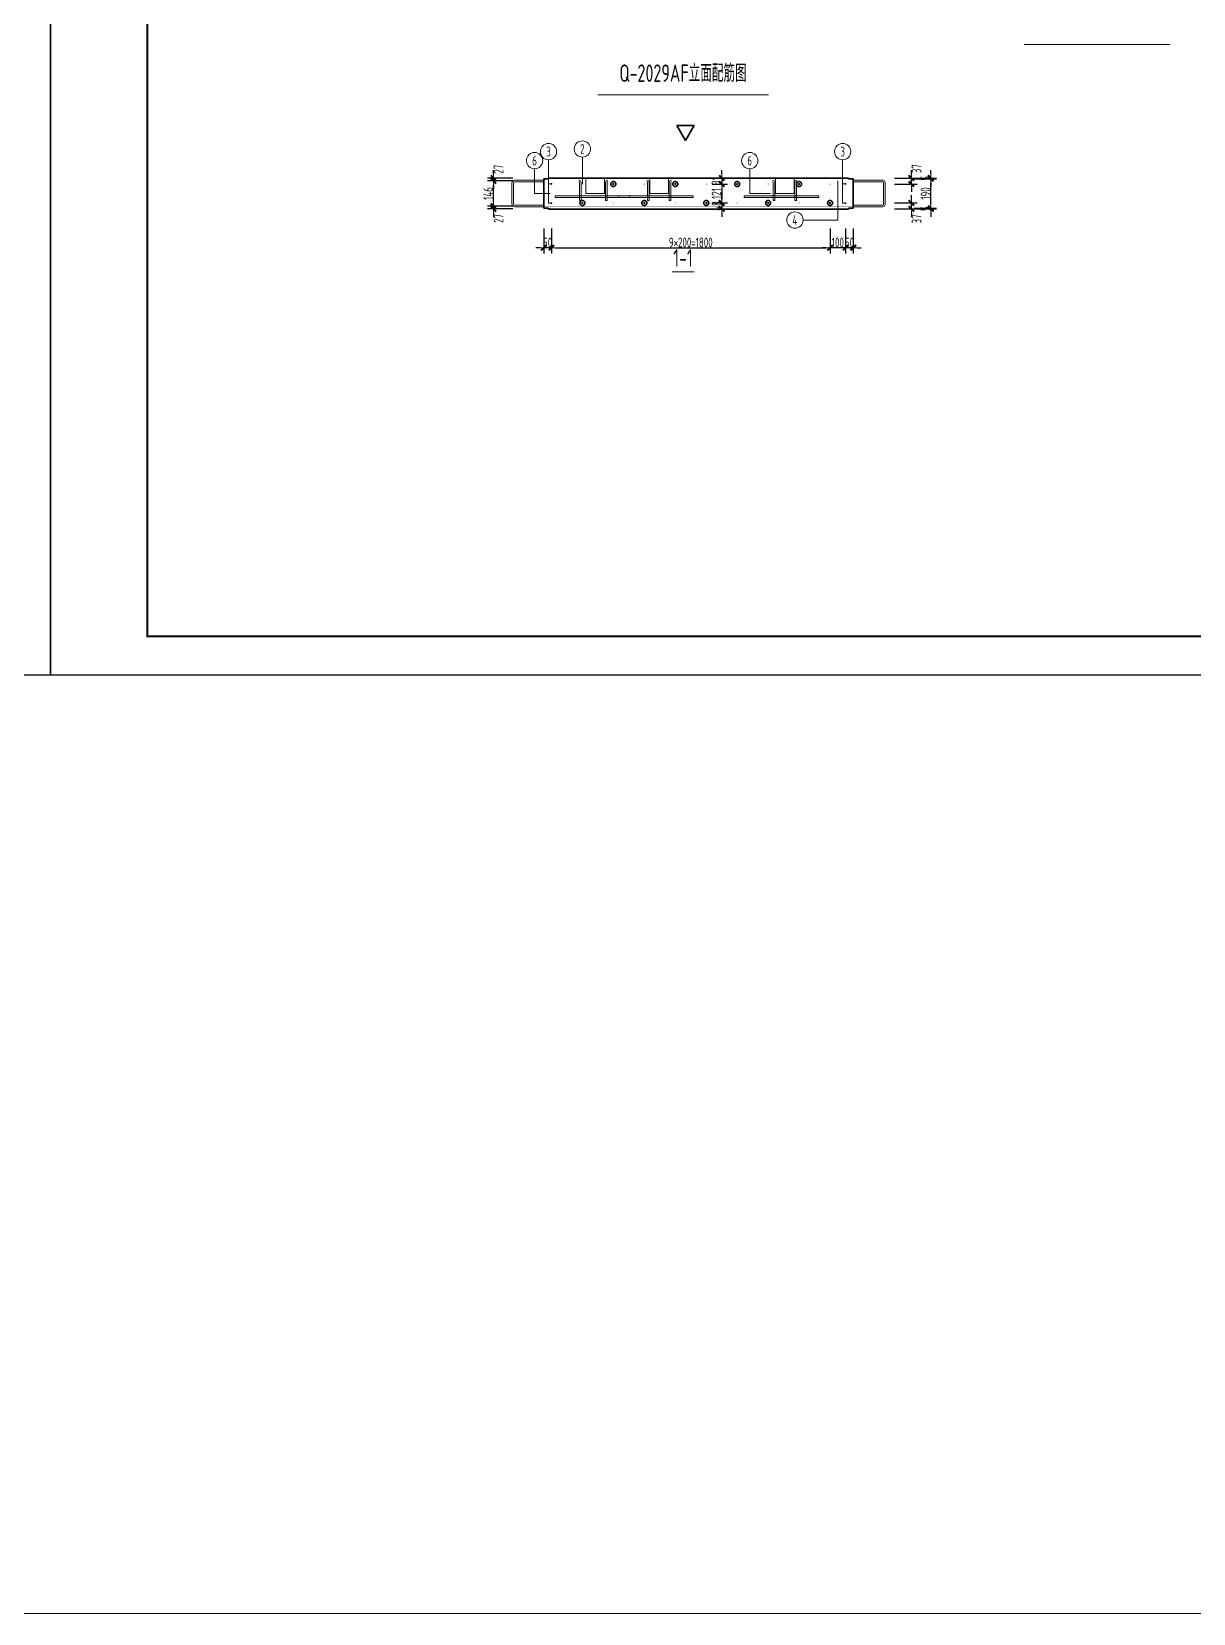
# Model space of a CAD drawing. Extents: x -85320 to 1679916, y -1321939 to 627.
# Drawn here: x 1082452 to 1112471, y -1211112 to -1170247 of the extents above; entities that cross this region are included whole.
import ezdxf
from ezdxf.enums import TextEntityAlignment as Align

# ---------------------------------------------------------------- set-up
doc = ezdxf.new("R2010")
doc.units = 0
doc.header["$LTSCALE"] = 1000
doc.linetypes.add('点划线', pattern=[1850, 1200, -300, 50, -300])
for name, color, linetype in [('BORDER', 7, 'Continuous'), ('TH', 7, 'Continuous'), ('打印线框', 7, 'Continuous'), ('拉模', 7, 'Continuous')]:
    doc.layers.add(name, color=color, linetype=linetype)
for name, color, linetype, lineweight in [('手孔', 6, 'Continuous', 0), ('直线', 7, 'Continuous', 18), ('预制墙图名', 7, 'Continuous', 18), ('预制墙墙身水平筋', 130, 'Continuous', 18), ('预制墙墙身纵向受力筋', 1, 'Continuous', 18), ('预制墙墙身纵向非受力筋', 94, 'Continuous', 18), ('预制墙墙身附加筋', 94, 'Continuous', 18), ('预制墙拉筋', 130, 'Continuous', 18), ('预制墙详图孔洞', 9, '点划线', 18), ('预制墙详图标注', 3, 'Continuous', 18), ('预制墙详图轮廓', 3, 'Continuous', 35)]:
    doc.layers.add(name, color=color, linetype=linetype, lineweight=lineweight)
doc.styles.add('中西文等高字体', font='hztxt_e.shx', dxfattribs={"width": 0.7, "bigfont": 'hbhz.shx'})
doc.styles.add('样式 1', font='yjkeng.shx', dxfattribs={"width": 0.7, "bigfont": 'yjkchn.shx'})
doc.styles.add('样式 2', font='yjkeng.shx', dxfattribs={"width": 0.7, "bigfont": 'yjkchn.shx'})
doc.styles.add('设计院一', font='', dxfattribs={"width": 0.8})
doc.styles.get('设计院一').set_extended_font_data('SimSun')
doc.dimstyles.new('盈建科结构', dxfattribs={"dimscale": 100, "dimtxt": 2.5, "dimasz": 1, "dimexe": 1.5, "dimexo": 0.625, "dimgap": 0.1, "dimtad": 1, "dimdec": 0, "dimrnd": 1, "dimzin": 0, "dimdsep": 46, "dimtxsty": '样式 1', "dimblk": '_yjkbk', "dimblk1": 'ARCHTICK', "dimblk2": 'ARCHTICK', "dimcen": 0.09, "dimadec": 0, "dimazin": 0, "dimtfac": 1, "dimtdec": 4, "dimtix": 1, "dimtmove": 2, "dimatfit": 3, "dimfxl": 1, "dimtolj": 1, "dimtzin": 0, "dimarcsym": 0})

# ---------------------------------------------------------------- blocks, each defined once
blk = doc.blocks.new('_yjkbk')
blk.add_line((-1, 0), (1.5, 0))
blk.add_lwpolyline([(-0.7, -0.7, 0.5, 0.5, 0), (0.7, 0.7, 0.5, 0.5, 0)], format="xyseb")
blk = doc.blocks.new('*D4499')
at = {"layer": 'Defpoints', "color": 0, "transparency": 16777216}
for p in [(1100034, -1174673), (1100034, -1174829), (1100284, -1174829)]:
    blk.add_point(p, dxfattribs=at)
at = {"layer": '预制墙详图标注', "color": 0, "lineweight": -2, "transparency": 16777216}
for p, q in [((1100034, -1174673), (1100434, -1174673)), ((1100034, -1174829), (1100434, -1174829)), ((1100284, -1174573), (1100284, -1174473)), ((1100284, -1174673), (1100284, -1174829)), ((1100284, -1174929), (1100284, -1175029))]:
    blk.add_line(p, q, dxfattribs=at)
at = {"layer": '预制墙详图标注', "color": 0, "lineweight": -2, "transparency": 16777216, "xscale": 100, "yscale": 100, "zscale": 100}
for p, rotation in [((1100284, -1174673), 270), ((1100284, -1174829), 90)]:
    blk.add_blockref('_yjkbk', p, dxfattribs=dict(at, rotation=rotation))
at = {"layer": '预制墙详图标注', "color": 0, "transparency": 16777216, "insert": (1100274, -1174751), "char_height": 250, "attachment_point": 8, "rotation": 90, "style": '样式 1'}
blk.add_mtext('\\A1;48', dxfattribs=at)
blk = doc.blocks.new('_ArchTick')
at = {"color": 0, "linetype": 'ByBlock', "const_width": 0.4}
blk.add_lwpolyline([(-0.5, -0.5), (0.5, 0.5)], dxfattribs=at)
blk = doc.blocks.new('*D4500')
at = {"layer": 'Defpoints', "color": 0, "transparency": 16777216}
for p in [(1100034, -1174185), (1100034, -1174673), (1100284, -1174673)]:
    blk.add_point(p, dxfattribs=at)
at = {"layer": '预制墙详图标注', "color": 0, "lineweight": -2, "transparency": 16777216}
for p, q in [((1100034, -1174185), (1100434, -1174185)), ((1100284, -1174285), (1100284, -1174573)), ((1100034, -1174673), (1100434, -1174673))]:
    blk.add_line(p, q, dxfattribs=at)
at = {"layer": '预制墙详图标注', "color": 0, "lineweight": -2, "transparency": 16777216, "xscale": 100, "yscale": 100, "zscale": 100}
for p, rotation in [((1100284, -1174185), 90), ((1100284, -1174673), 270)]:
    blk.add_blockref('_yjkbk', p, dxfattribs=dict(at, rotation=rotation))
at = {"layer": '预制墙详图标注', "color": 0, "transparency": 16777216, "insert": (1100274, -1174429), "char_height": 250, "attachment_point": 8, "rotation": 90, "style": '样式 1'}
blk.add_mtext('\\A1;121', dxfattribs=at)
blk = doc.blocks.new('*D4501')
at = {"layer": 'Defpoints', "color": 0, "transparency": 16777216}
for p in [(1100034, -1174029), (1100034, -1174185), (1100284, -1174185)]:
    blk.add_point(p, dxfattribs=at)
at = {"layer": '预制墙详图标注', "color": 0, "lineweight": -2, "transparency": 16777216}
for p, q in [((1100034, -1174029), (1100434, -1174029)), ((1100284, -1173929), (1100284, -1173829)), ((1100284, -1174029), (1100284, -1174185)), ((1100034, -1174185), (1100434, -1174185)), ((1100284, -1174285), (1100284, -1174385))]:
    blk.add_line(p, q, dxfattribs=at)
at = {"layer": '预制墙详图标注', "color": 0, "lineweight": -2, "transparency": 16777216, "xscale": 100, "yscale": 100, "zscale": 100}
for p, rotation in [((1100284, -1174029), 270), ((1100284, -1174185), 90)]:
    blk.add_blockref('_yjkbk', p, dxfattribs=dict(at, rotation=rotation))
at = {"layer": '预制墙详图标注', "color": 0, "transparency": 16777216, "insert": (1100274, -1174107), "char_height": 250, "attachment_point": 8, "rotation": 90, "style": '样式 1'}
blk.add_mtext('\\A1;31', dxfattribs=at)
blk = doc.blocks.new('*D4502')
at = {"layer": 'Defpoints', "color": 0, "transparency": 16777216}
for p in [(1103484, -1175329), (1103684, -1175329), (1103484, -1175829)]:
    blk.add_point(p, dxfattribs=at)
at = {"layer": '预制墙详图标注', "color": 0, "lineweight": -2, "transparency": 16777216}
for p, q in [((1103484, -1175329), (1103484, -1175979)), ((1103684, -1175329), (1103684, -1175979)), ((1103384, -1175829), (1103284, -1175829)), ((1103684, -1175829), (1103484, -1175829)), ((1103784, -1175829), (1103884, -1175829))]:
    blk.add_line(p, q, dxfattribs=at)
at = {"layer": '预制墙详图标注', "color": 0, "lineweight": -2, "transparency": 16777216, "xscale": 100, "yscale": 100, "zscale": 100}
blk.add_blockref('_yjkbk', (1103484, -1175829), dxfattribs=at)
at = {"layer": '预制墙详图标注', "color": 0, "lineweight": -2, "transparency": 16777216, "xscale": 100, "yscale": 100, "zscale": 100, "rotation": 180}
blk.add_blockref('_yjkbk', (1103684, -1175829), dxfattribs=at)
at = {"layer": '预制墙详图标注', "color": 0, "transparency": 16777216, "insert": (1103584, -1175819), "char_height": 250, "attachment_point": 8, "style": '样式 1'}
blk.add_mtext('\\A1;50', dxfattribs=at)
blk = doc.blocks.new('*D4503')
at = {"layer": 'Defpoints', "color": 0, "transparency": 16777216}
for p in [(1103084, -1175329), (1103484, -1175329), (1103084, -1175829)]:
    blk.add_point(p, dxfattribs=at)
at = {"layer": '预制墙详图标注', "color": 0, "lineweight": -2, "transparency": 16777216}
for p, q in [((1103084, -1175329), (1103084, -1175979)), ((1103484, -1175329), (1103484, -1175979)), ((1102984, -1175829), (1102884, -1175829)), ((1103484, -1175829), (1103084, -1175829)), ((1103584, -1175829), (1103684, -1175829))]:
    blk.add_line(p, q, dxfattribs=at)
at = {"layer": '预制墙详图标注', "color": 0, "lineweight": -2, "transparency": 16777216, "xscale": 100, "yscale": 100, "zscale": 100}
blk.add_blockref('_yjkbk', (1103084, -1175829), dxfattribs=at)
at = {"layer": '预制墙详图标注', "color": 0, "lineweight": -2, "transparency": 16777216, "xscale": 100, "yscale": 100, "zscale": 100, "rotation": 180}
blk.add_blockref('_yjkbk', (1103484, -1175829), dxfattribs=at)
at = {"layer": '预制墙详图标注', "color": 0, "transparency": 16777216, "insert": (1103284, -1175819), "char_height": 250, "attachment_point": 8, "style": '样式 1'}
blk.add_mtext('\\A1;100', dxfattribs=at)
blk = doc.blocks.new('*D4504')
at = {"layer": 'Defpoints', "color": 0, "transparency": 16777216}
for p in [(1095884, -1175329), (1103084, -1175329), (1103084, -1175829)]:
    blk.add_point(p, dxfattribs=at)
at = {"layer": '预制墙详图标注', "color": 0, "lineweight": -2, "transparency": 16777216}
for p, q in [((1095884, -1175392), (1095884, -1175979)), ((1103084, -1175392), (1103084, -1175979)), ((1095984, -1175829), (1102984, -1175829))]:
    blk.add_line(p, q, dxfattribs=at)
at = {"layer": '预制墙详图标注', "color": 0, "lineweight": -2, "transparency": 16777216, "xscale": 100, "yscale": 100, "zscale": 100, "rotation": 180}
blk.add_blockref('_yjkbk', (1095884, -1175829), dxfattribs=at)
at = {"layer": '预制墙详图标注', "color": 0, "lineweight": -2, "transparency": 16777216, "xscale": 100, "yscale": 100, "zscale": 100}
blk.add_blockref('_yjkbk', (1103084, -1175829), dxfattribs=at)
at = {"layer": '预制墙详图标注', "color": 0, "transparency": 16777216, "insert": (1099484, -1175819), "char_height": 250, "attachment_point": 8, "style": '样式 1'}
blk.add_mtext('\\A1;9×200=1800', dxfattribs=at)
blk = doc.blocks.new('*D4505')
at = {"layer": 'Defpoints', "color": 0, "transparency": 16777216}
for p in [(1095684, -1175329), (1095884, -1175329), (1095684, -1175829)]:
    blk.add_point(p, dxfattribs=at)
at = {"layer": '预制墙详图标注', "color": 0, "lineweight": -2, "transparency": 16777216}
for p, q in [((1095684, -1175329), (1095684, -1175979)), ((1095884, -1175329), (1095884, -1175979)), ((1095584, -1175829), (1095484, -1175829)), ((1095884, -1175829), (1095684, -1175829)), ((1095984, -1175829), (1096084, -1175829))]:
    blk.add_line(p, q, dxfattribs=at)
at = {"layer": '预制墙详图标注', "color": 0, "lineweight": -2, "transparency": 16777216, "xscale": 100, "yscale": 100, "zscale": 100}
blk.add_blockref('_yjkbk', (1095684, -1175829), dxfattribs=at)
at = {"layer": '预制墙详图标注', "color": 0, "lineweight": -2, "transparency": 16777216, "xscale": 100, "yscale": 100, "zscale": 100, "rotation": 180}
blk.add_blockref('_yjkbk', (1095884, -1175829), dxfattribs=at)
at = {"layer": '预制墙详图标注', "color": 0, "transparency": 16777216, "insert": (1095784, -1175819), "char_height": 250, "attachment_point": 8, "style": '样式 1'}
blk.add_mtext('\\A1;50', dxfattribs=at)
blk = doc.blocks.new('*D4506')
at = {"layer": 'Defpoints', "color": 0, "transparency": 16777216}
for p in [(1094384, -1174753), (1094884, -1174753), (1094884, -1174829)]:
    blk.add_point(p, dxfattribs=at)
at = {"layer": '预制墙详图标注', "color": 0, "lineweight": -2, "transparency": 16777216}
for p, q in [((1094884, -1174753), (1094234, -1174753)), ((1094884, -1174829), (1094234, -1174829)), ((1094384, -1174653), (1094384, -1174553)), ((1094384, -1174829), (1094384, -1174753)), ((1094384, -1174929), (1094384, -1175029))]:
    blk.add_line(p, q, dxfattribs=at)
at = {"layer": '预制墙详图标注', "color": 0, "lineweight": -2, "transparency": 16777216, "xscale": 100, "yscale": 100, "zscale": 100}
for p, rotation in [((1094384, -1174753), 270), ((1094384, -1174829), 90)]:
    blk.add_blockref('_yjkbk', p, dxfattribs=dict(at, rotation=rotation))
at = {"layer": '预制墙详图标注', "color": 0, "transparency": 16777216, "insert": (1094644, -1175074), "char_height": 250, "attachment_point": 8, "rotation": 90, "style": '样式 1'}
blk.add_mtext('\\A1;27', dxfattribs=at)
blk = doc.blocks.new('*D4507')
at = {"layer": 'Defpoints', "color": 0, "transparency": 16777216}
for p in [(1094384, -1174105), (1094884, -1174105), (1094884, -1174753)]:
    blk.add_point(p, dxfattribs=at)
at = {"layer": '预制墙详图标注', "color": 0, "lineweight": -2, "transparency": 16777216}
for p, q in [((1094884, -1174105), (1094234, -1174105)), ((1094384, -1174653), (1094384, -1174205)), ((1094884, -1174753), (1094234, -1174753))]:
    blk.add_line(p, q, dxfattribs=at)
at = {"layer": '预制墙详图标注', "color": 0, "lineweight": -2, "transparency": 16777216, "xscale": 100, "yscale": 100, "zscale": 100}
for p, rotation in [((1094384, -1174105), 90), ((1094384, -1174753), 270)]:
    blk.add_blockref('_yjkbk', p, dxfattribs=dict(at, rotation=rotation))
at = {"layer": '预制墙详图标注', "color": 0, "transparency": 16777216, "insert": (1094374, -1174429), "char_height": 250, "attachment_point": 8, "rotation": 90, "style": '样式 1'}
blk.add_mtext('\\A1;146', dxfattribs=at)
blk = doc.blocks.new('*D4508')
at = {"layer": 'Defpoints', "color": 0, "transparency": 16777216}
for p in [(1094384, -1174029), (1094884, -1174029), (1094884, -1174105)]:
    blk.add_point(p, dxfattribs=at)
at = {"layer": '预制墙详图标注', "color": 0, "lineweight": -2, "transparency": 16777216}
for p, q in [((1094884, -1174029), (1094234, -1174029)), ((1094384, -1173929), (1094384, -1173829)), ((1094384, -1174105), (1094384, -1174029)), ((1094884, -1174105), (1094234, -1174105)), ((1094384, -1174205), (1094384, -1174305))]:
    blk.add_line(p, q, dxfattribs=at)
at = {"layer": '预制墙详图标注', "color": 0, "lineweight": -2, "transparency": 16777216, "xscale": 100, "yscale": 100, "zscale": 100}
for p, rotation in [((1094384, -1174029), 270), ((1094384, -1174105), 90)]:
    blk.add_blockref('_yjkbk', p, dxfattribs=dict(at, rotation=rotation))
at = {"layer": '预制墙详图标注', "color": 0, "transparency": 16777216, "insert": (1094644, -1173802), "char_height": 250, "attachment_point": 8, "rotation": 90, "style": '样式 1'}
blk.add_mtext('\\A1;27', dxfattribs=at)
blk = doc.blocks.new('图框1')
at = {"color": 7}
for p, q in [((1433679, -783089), (1425679, -783089)), ((1425679, -783089), (1425679, -823089)), ((1426679, -786689), (1426679, -783089)), ((1427679, -786689), (1427679, -783089)), ((1433679, -783089), (1433679, -823089)), ((1433679, -823089), (1433679, -783089)), ((1433679, -783089), (1433679, -823089)), ((1433679, -823089), (1433679, -783089)), ((1433679, -783989), (1425679, -783989)), ((1433679, -784889), (1425679, -784889)), ((1433679, -785789), (1425679, -785789)), ((1433679, -786689), (1425679, -786689)), ((1433679, -794189), (1425679, -794189)), ((1433679, -800789), (1425679, -800789)), ((1433679, -804289), (1425679, -804289)), ((1433679, -807789), (1425679, -807789)), ((1427879, -814089), (1427879, -807789)), ((1430679, -814089), (1430679, -807789)), ((1433679, -808689), (1425679, -808689)), ((1433679, -809589), (1425679, -809589)), ((1433679, -810489), (1425679, -810489)), ((1433679, -811389), (1425679, -811389)), ((1433679, -812289), (1425679, -812289)), ((1433679, -813189), (1425679, -813189)), ((1433679, -814089), (1425679, -814089)), ((1427879, -823089), (1427879, -814089)), ((1433679, -814089), (1431691, -814089)), ((1433679, -815889), (1425679, -815889)), ((1433679, -817689), (1425679, -817689)), ((1433679, -819489), (1425679, -819489)), ((1433679, -821289), (1425679, -821289)), ((1430279, -823089), (1430279, -821289)), ((1432079, -823089), (1432079, -821289)), ((1433679, -822189), (1425679, -822189)), ((1425679, -823089), (1433679, -823089)), ((1425679, -823089), (1433679, -823089))]:
    blk.add_line(p, q, dxfattribs=at)
at = {"layer": 'BORDER', "const_width": 50}
blk.add_lwpolyline([(1377779, -823089), (1377779, -783089), (1433679, -783089), (1433679, -823089)], close=True, dxfattribs=at)
at = {"color": 7, "style": '设计院一'}
for s, height, p in [('版本', 300, (1426237, -786289)), ('日期', 300, (1427179, -786289)), ('修改原因或内容', 300, (1430679, -786289)), ('Rev.', 200, (1426237, -786589)), ('Date', 200, (1427179, -786589)), ('Reason or Content', 200, (1430679, -786589)), ('生产单位', 300, (1426829, -814989)), ('Client', 200, (1426829, -815289)), ('项目名称', 300, (1426829, -816789)), ('Project', 200, (1426829, -817089)), ('子项名称', 300, (1426829, -818589)), ('Sub Project', 200, (1426829, -818889)), ('图  名', 300, (1426829, -820389)), ('Title', 200, (1426829, -820689)), ('工  号', 300, (1426829, -821789)), ('图  别', 300, (1431179, -821789)), ('Project No.', 200, (1426829, -822089)), ('Discipline', 200, (1431179, -822089)), ('日  期', 300, (1426829, -822689)), ('图  号', 300, (1431179, -822689)), ('Date', 200, (1426829, -822989)), ('Drawing No.', 200, (1431179, -822989))]:
    blk.add_text(s, height=height, dxfattribs=at).set_placement(p, align=Align.CENTER)
for s, height, p in [('审图章', 300, (1425879, -786989)), ('Trial Stamp', 200, (1427243, -786989)), ('设计单位', 300, (1425879, -794489)), ('Design Institute', 200, (1427708, -794489)), ('出图专用章', 300, (1425879, -801089)), ('Release Stamp', 200, (1428118, -801089))]:
    blk.add_text(s, height=height, dxfattribs=at).set_placement(p, align=Align.MIDDLE_LEFT)
at = {"layer": 'TH', "color": 2, "style": '中西文等高字体', "width": 0.7}
for s, p in [('秦皇岛永瑞装配式建筑科技有限公司', (1428359, -818709)), ('泰丰·首府二期', (1429517, -820439))]:
    blk.add_text(s, height=440, dxfattribs=at).set_placement(p, align=Align.BOTTOM_LEFT)
blk = doc.blocks.new('闭口大左')
at = {"layer": '预制墙墙身水平筋', "color": 4, "lineweight": 0}
for p, q in [((1052669, -854687), (1052669, -855255)), ((1052709, -854687), (1052709, -855255))]:
    blk.add_line(p, q, dxfattribs=at)
at = {"layer": '预制墙墙身水平筋', "lineweight": 0}
for p, q in [((1052729, -854627), (1053489, -854627)), ((1052729, -854627), (1053489, -854627)), ((1052729, -854627), (1053489, -854627)), ((1052729, -854627), (1053489, -854627)), ((1052729, -854627), (1053489, -854627)), ((1052729, -854627), (1053489, -854627)), ((1052729, -854627), (1053489, -854627)), ((1052729, -854627), (1053489, -854627)), ((1052729, -854627), (1053489, -854627)), ((1052729, -854627), (1053489, -854627)), ((1052729, -854627), (1053489, -854627)), ((1052729, -854627), (1053489, -854627)), ((1052729, -854627), (1053489, -854627)), ((1052729, -854627), (1053489, -854627)), ((1052729, -854627), (1053489, -854627)), ((1053489, -854667), (1052729, -854667)), ((1053489, -854667), (1052729, -854667)), ((1053489, -854667), (1052729, -854667)), ((1053489, -854667), (1052729, -854667)), ((1053489, -854667), (1052729, -854667)), ((1053489, -854667), (1052729, -854667)), ((1053489, -854667), (1052729, -854667)), ((1053489, -854667), (1052729, -854667)), ((1053489, -854667), (1052729, -854667)), ((1053489, -854667), (1052729, -854667)), ((1053489, -854667), (1052729, -854667)), ((1053489, -854667), (1052729, -854667)), ((1053489, -854667), (1052729, -854667)), ((1053489, -854667), (1052729, -854667)), ((1053489, -854667), (1052729, -854667)), ((1052729, -855275), (1053489, -855275)), ((1053489, -855315), (1052729, -855315))]:
    blk.add_line(p, q, dxfattribs=at)
for centre, radius, start, end in [((1052729, -854687), 60, 90, 180), ((1052729, -854687), 60, 90, 180), ((1052729, -854687), 60, 90, 180), ((1052729, -854687), 60, 90, 180), ((1052729, -854687), 60, 90, 180), ((1052729, -854687), 60, 90, 180), ((1052729, -854687), 60, 90, 180), ((1052729, -854687), 60, 90, 180), ((1052729, -854687), 60, 90, 180), ((1052729, -854687), 60, 90, 180), ((1052729, -854687), 60, 90, 180), ((1052729, -854687), 60, 90, 180), ((1052729, -854687), 60, 90, 180), ((1052729, -854687), 60, 90, 180), ((1052729, -854687), 20, 90, 180), ((1052729, -854687), 20, 90, 180), ((1052729, -854687), 20, 90, 180), ((1052729, -854687), 20, 90, 180), ((1052729, -854687), 20, 90, 180), ((1052729, -854687), 20, 90, 180), ((1052729, -854687), 20, 90, 180), ((1052729, -854687), 20, 90, 180), ((1052729, -854687), 20, 90, 180), ((1052729, -854687), 20, 90, 180), ((1052729, -854687), 20, 90, 180), ((1052729, -854687), 20, 90, 180), ((1052729, -854687), 20, 90, 180), ((1052729, -854687), 20, 90, 180), ((1052729, -855255), 60, 180, 270), ((1052729, -855255), 20, 180, 270)]:
    blk.add_arc(centre, radius, start, end, dxfattribs=at)
blk = doc.blocks.new('u闭口大右')
at = {"layer": '预制墙墙身水平筋', "lineweight": 0}
for p, q in [((1059089, -854627), (1059833, -854627)), ((1059089, -854627), (1059833, -854627)), ((1059089, -854627), (1059833, -854627)), ((1059089, -854627), (1059833, -854627)), ((1059089, -854627), (1059833, -854627)), ((1059089, -854627), (1059833, -854627)), ((1059089, -854627), (1059833, -854627)), ((1059089, -854627), (1059833, -854627)), ((1059089, -854627), (1059833, -854627)), ((1059089, -854627), (1059833, -854627)), ((1059089, -854627), (1059833, -854627)), ((1059089, -854627), (1059833, -854627)), ((1059089, -854627), (1059833, -854627)), ((1059089, -854627), (1059833, -854627)), ((1059089, -854627), (1059833, -854627)), ((1059833, -854667), (1059089, -854667)), ((1059833, -854667), (1059089, -854667)), ((1059833, -854667), (1059089, -854667)), ((1059833, -854667), (1059089, -854667)), ((1059833, -854667), (1059089, -854667)), ((1059833, -854667), (1059089, -854667)), ((1059833, -854667), (1059089, -854667)), ((1059833, -854667), (1059089, -854667)), ((1059833, -854667), (1059089, -854667)), ((1059833, -854667), (1059089, -854667)), ((1059833, -854667), (1059089, -854667)), ((1059833, -854667), (1059089, -854667)), ((1059833, -854667), (1059089, -854667)), ((1059833, -854667), (1059089, -854667)), ((1059833, -854667), (1059089, -854667)), ((1059869, -854732), (1059869, -854703)), ((1059869, -854732), (1059869, -854703)), ((1059869, -854732), (1059869, -854703)), ((1059869, -854732), (1059869, -854703)), ((1059869, -854732), (1059869, -854703)), ((1059869, -854732), (1059869, -854703)), ((1059869, -854732), (1059869, -854703)), ((1059869, -854732), (1059869, -854703)), ((1059869, -854732), (1059869, -854703)), ((1059869, -854732), (1059869, -854703)), ((1059869, -854732), (1059869, -854703)), ((1059869, -854732), (1059869, -854703)), ((1059869, -854732), (1059869, -854703)), ((1059869, -854732), (1059869, -854703)), ((1059869, -854732), (1059869, -854703)), ((1059909, -854703), (1059909, -854732)), ((1059909, -854703), (1059909, -854732)), ((1059909, -854703), (1059909, -854732)), ((1059909, -854703), (1059909, -854732)), ((1059909, -854703), (1059909, -854732)), ((1059909, -854703), (1059909, -854732)), ((1059909, -854703), (1059909, -854732)), ((1059909, -854703), (1059909, -854732)), ((1059909, -854703), (1059909, -854732)), ((1059909, -854703), (1059909, -854732)), ((1059909, -854703), (1059909, -854732)), ((1059909, -854703), (1059909, -854732)), ((1059909, -854703), (1059909, -854732)), ((1059909, -854703), (1059909, -854732)), ((1059909, -854703), (1059909, -854732)), ((1059089, -855275), (1059833, -855275)), ((1059089, -855275), (1059833, -855275)), ((1059089, -855275), (1059833, -855275)), ((1059089, -855275), (1059833, -855275)), ((1059089, -855275), (1059833, -855275)), ((1059089, -855275), (1059833, -855275)), ((1059089, -855275), (1059833, -855275)), ((1059089, -855275), (1059833, -855275)), ((1059089, -855275), (1059833, -855275)), ((1059089, -855275), (1059833, -855275)), ((1059089, -855275), (1059833, -855275)), ((1059089, -855275), (1059833, -855275)), ((1059089, -855275), (1059833, -855275)), ((1059089, -855275), (1059833, -855275)), ((1059089, -855275), (1059833, -855275)), ((1059833, -855315), (1059089, -855315))]:
    blk.add_line(p, q, dxfattribs=at)
at = {"layer": '预制墙墙身水平筋', "color": 4, "lineweight": 0}
for p, q in [((1059869, -854703), (1059869, -855238)), ((1059909, -854703), (1059909, -855238))]:
    blk.add_line(p, q, dxfattribs=at)
at = {"layer": '预制墙墙身水平筋', "lineweight": 0}
for centre, radius, start, end in [((1059833, -854703), 76.6, 360, 90), ((1059833, -854703), 76.6, 360, 90), ((1059833, -854703), 76.6, 360, 90), ((1059833, -854703), 76.6, 360, 90), ((1059833, -854703), 76.6, 360, 90), ((1059833, -854703), 76.6, 360, 90), ((1059833, -854703), 76.6, 360, 90), ((1059833, -854703), 76.6, 360, 90), ((1059833, -854703), 76.6, 360, 90), ((1059833, -854703), 76.6, 360, 90), ((1059833, -854703), 76.6, 360, 90), ((1059833, -854703), 76.6, 360, 90), ((1059833, -854703), 76.6, 360, 90), ((1059833, -854703), 76.6, 360, 90), ((1059833, -854703), 36.6, 360, 90), ((1059833, -854703), 36.6, 360, 90), ((1059833, -854703), 36.6, 360, 90), ((1059833, -854703), 36.6, 360, 90), ((1059833, -854703), 36.6, 360, 90), ((1059833, -854703), 36.6, 360, 90), ((1059833, -854703), 36.6, 360, 90), ((1059833, -854703), 36.6, 360, 90), ((1059833, -854703), 36.6, 360, 90), ((1059833, -854703), 36.6, 360, 90), ((1059833, -854703), 36.6, 360, 90), ((1059833, -854703), 36.6, 360, 90), ((1059833, -854703), 36.6, 360, 90), ((1059833, -854703), 36.6, 360, 90), ((1059833, -855238), 76.6, 270, 0), ((1059833, -855238), 76.6, 270, 0), ((1059833, -855238), 76.6, 270, 0), ((1059833, -855238), 76.6, 270, 0), ((1059833, -855238), 76.6, 270, 0), ((1059833, -855238), 76.6, 270, 0), ((1059833, -855238), 76.6, 270, 0), ((1059833, -855238), 76.6, 270, 0), ((1059833, -855238), 76.6, 270, 0), ((1059833, -855238), 76.6, 270, 0), ((1059833, -855238), 76.6, 270, 0), ((1059833, -855238), 76.6, 270, 0), ((1059833, -855238), 76.6, 270, 0), ((1059833, -855238), 36.6, 270, 0), ((1059833, -855238), 76.6, 270, 0)]:
    blk.add_arc(centre, radius, start, end, dxfattribs=at)
blk = doc.blocks.new('手孔弯筋')
at = {"layer": '预制墙墙身水平筋', "color": 4, "lineweight": 0}
blk.add_line((1057610, -855147), (1057650, -855147), dxfattribs=at)
at = {"layer": '预制墙拉筋', "lineweight": 0}
for p, q in [((1057610, -854684), (1057610, -855147)), ((1057650, -855147), (1057650, -854684))]:
    blk.add_line(p, q, dxfattribs=at)
for radius in [57.5, 17.5]:
    blk.add_arc((1057592, -854684), radius, 360, 90, dxfattribs=at)
blk = doc.blocks.new('*D4446')
at = {"layer": 'Defpoints', "color": 0, "transparency": 16777216}
for p in [(1104684, -1174673), (1104684, -1174829), (1105184, -1174673)]:
    blk.add_point(p, dxfattribs=at)
at = {"layer": '预制墙详图标注', "color": 0, "lineweight": -2, "transparency": 16777216}
for p, q in [((1104746, -1174673), (1105334, -1174673)), ((1104746, -1174829), (1105334, -1174829)), ((1105184, -1174573), (1105184, -1174473)), ((1105184, -1174829), (1105184, -1174673)), ((1105184, -1174929), (1105184, -1175029))]:
    blk.add_line(p, q, dxfattribs=at)
at = {"layer": '预制墙详图标注', "color": 0, "lineweight": -2, "transparency": 16777216, "xscale": 100, "yscale": 100, "zscale": 100}
for p, rotation in [((1105184, -1174673), 270), ((1105184, -1174829), 90)]:
    blk.add_blockref('_yjkbk', p, dxfattribs=dict(at, rotation=rotation))
at = {"layer": '预制墙详图标注', "color": 0, "transparency": 16777216, "insert": (1105444, -1175086), "char_height": 250, "attachment_point": 8, "rotation": 90, "style": '样式 1'}
blk.add_mtext('\\A1;37', dxfattribs=at)
blk = doc.blocks.new('*D4447')
at = {"layer": 'Defpoints', "color": 0, "transparency": 16777216}
for p in [(1104684, -1174029), (1105184, -1174029), (1104684, -1174185)]:
    blk.add_point(p, dxfattribs=at)
at = {"layer": '预制墙详图标注', "color": 0, "lineweight": -2, "transparency": 16777216}
for p, q in [((1104746, -1174029), (1105334, -1174029)), ((1105184, -1173929), (1105184, -1173829)), ((1105184, -1174185), (1105184, -1174029)), ((1104746, -1174185), (1105334, -1174185)), ((1105184, -1174285), (1105184, -1174385))]:
    blk.add_line(p, q, dxfattribs=at)
at = {"layer": '预制墙详图标注', "color": 0, "lineweight": -2, "transparency": 16777216, "xscale": 100, "yscale": 100, "zscale": 100}
for p, rotation in [((1105184, -1174029), 270), ((1105184, -1174185), 90)]:
    blk.add_blockref('_yjkbk', p, dxfattribs=dict(at, rotation=rotation))
at = {"layer": '预制墙详图标注', "color": 0, "transparency": 16777216, "insert": (1105444, -1173788), "char_height": 250, "attachment_point": 8, "rotation": 90, "style": '样式 1'}
blk.add_mtext('\\A1;37', dxfattribs=at)
blk = doc.blocks.new('*D4448')
at = {"layer": 'Defpoints', "color": 0, "transparency": 16777216}
for p in [(1105184, -1174049), (1105684, -1174049), (1105184, -1174809)]:
    blk.add_point(p, dxfattribs=at)
at = {"layer": '预制墙详图标注', "color": 0, "lineweight": -2, "transparency": 16777216}
for p, q in [((1105246, -1174049), (1105834, -1174049)), ((1105684, -1174709), (1105684, -1174149)), ((1105246, -1174809), (1105834, -1174809))]:
    blk.add_line(p, q, dxfattribs=at)
at = {"layer": '预制墙详图标注', "color": 0, "lineweight": -2, "transparency": 16777216, "xscale": 100, "yscale": 100, "zscale": 100}
for p, rotation in [((1105684, -1174049), 90), ((1105684, -1174809), 270)]:
    blk.add_blockref('_yjkbk', p, dxfattribs=dict(at, rotation=rotation))
at = {"layer": '预制墙详图标注', "color": 0, "transparency": 16777216, "insert": (1105674, -1174429), "char_height": 250, "attachment_point": 8, "rotation": 90, "style": '样式 1'}
blk.add_mtext('\\A1;190', dxfattribs=at)
blk = doc.blocks.new('*D4449')
at = {"layer": 'Defpoints', "color": 0, "transparency": 16777216}
for p in [(1105184, -1174029), (1105184, -1174049), (1105684, -1174029)]:
    blk.add_point(p, dxfattribs=at)
at = {"layer": '预制墙详图标注', "color": 0, "lineweight": -2, "transparency": 16777216}
for p, q in [((1105246, -1174029), (1105834, -1174029)), ((1105246, -1174049), (1105834, -1174049)), ((1105684, -1173929), (1105684, -1173829)), ((1105684, -1174049), (1105684, -1174029)), ((1105684, -1174149), (1105684, -1174249))]:
    blk.add_line(p, q, dxfattribs=at)
at = {"layer": '预制墙详图标注', "color": 0, "lineweight": -2, "transparency": 16777216, "xscale": 100, "yscale": 100, "zscale": 100}
for p, rotation in [((1105684, -1174049), 90), ((1105684, -1174029), 270)]:
    blk.add_blockref('_yjkbk', p, dxfattribs=dict(at, rotation=rotation))
at = {"layer": '预制墙详图标注', "color": 0, "transparency": 16777216, "insert": (1105674, -1174039), "char_height": 250, "attachment_point": 8, "rotation": 90, "style": '样式 1'}
blk.add_mtext('\\A1;5', dxfattribs=at)
blk = doc.blocks.new('*D4450')
at = {"layer": 'Defpoints', "color": 0, "transparency": 16777216}
for p in [(1105184, -1174809), (1105184, -1174829), (1105684, -1174809)]:
    blk.add_point(p, dxfattribs=at)
at = {"layer": '预制墙详图标注', "color": 0, "lineweight": -2, "transparency": 16777216}
for p, q in [((1105246, -1174809), (1105834, -1174809)), ((1105246, -1174829), (1105834, -1174829)), ((1105684, -1174709), (1105684, -1174609)), ((1105684, -1174829), (1105684, -1174809)), ((1105684, -1174929), (1105684, -1175029))]:
    blk.add_line(p, q, dxfattribs=at)
at = {"layer": '预制墙详图标注', "color": 0, "lineweight": -2, "transparency": 16777216, "xscale": 100, "yscale": 100, "zscale": 100}
for p, rotation in [((1105684, -1174829), 90), ((1105684, -1174809), 270)]:
    blk.add_blockref('_yjkbk', p, dxfattribs=dict(at, rotation=rotation))
at = {"layer": '预制墙详图标注', "color": 0, "transparency": 16777216, "insert": (1105674, -1174819), "char_height": 250, "attachment_point": 8, "rotation": 90, "style": '样式 1'}
blk.add_mtext('\\A1;5', dxfattribs=at)

msp = doc.modelspace()

# ---------------------------------------------------------------- linework, layer by layer
at = {"layer": '手孔', "color": 6}
for points in [[(1097254.156, -1174429.356), (1096774.156, -1174429.356), (1096774.156, -1174029.356), (1097254.156, -1174029.356)], [(1098905.543, -1174429.356), (1098425.543, -1174429.356), (1098425.543, -1174029.356), (1098905.543, -1174029.356)], [(1102153.306, -1174429.355), (1101673.306, -1174429.355), (1101673.306, -1174029.355), (1102153.306, -1174029.355)]]:
    msp.add_lwpolyline(points, close=True, dxfattribs=at)
at = {"layer": '打印线框', "color": 1}
for points in [[(1023539.777, -1186871.679), (1023539.777, -1144871.679), (1082939.777, -1144871.679), (1082939.777, -1186871.679)], [(1082939.776, -1186871.679), (1082939.776, -1144871.679), (1142339.776, -1144871.679), (1142339.776, -1186871.679)]]:
    msp.add_lwpolyline(points, close=True, dxfattribs=at)
at = {"layer": '直线', "lineweight": 18}
for p, q in [((1095883.653, -1174181.356), (1095808.653, -1174181.356)), ((1103483.653, -1174181.356), (1103408.653, -1174181.356)), ((1103283.653, -1174753.356), (1103283.653, -1175115.356))]:
    msp.add_line(p, q, dxfattribs=at)
for points in [[(1095883.653, -1174677.356), (1095808.653, -1174677.356), (1095808.653, -1173556.356)], [(1096683.653, -1174185.356), (1096683.653, -1173488.356)], [(1103483.653, -1174677.356), (1103408.653, -1174677.356), (1103408.653, -1173556.356)], [(1095847.653, -1174429.356), (1095447.653, -1174429.356), (1095447.653, -1173789.356)], [(1101541.653, -1174429.356), (1101007.653, -1174429.356), (1101007.653, -1173789.356)], [(1103283.653, -1174105.356), (1103283.653, -1175115.356), (1102385.653, -1175115.356)]]:
    msp.add_lwpolyline(points, dxfattribs=at)
for centre in [(1095808.653, -1173346.356), (1096683.653, -1173278.356), (1103408.653, -1173346.356), (1095447.653, -1173579.356), (1101007.653, -1173579.356), (1102175.653, -1175115.356)]:
    msp.add_circle(centre, 210, dxfattribs=at)
at = {"layer": '预制墙图名', "lineweight": 18}
for p, q in [((1111871.731, -1170583.356), (1108095.575, -1170583.356)), ((1101489.094, -1171883.356), (1097078.212, -1171883.356)), ((1099568.365, -1176454.356), (1098998.942, -1176454.356))]:
    msp.add_line(p, q, dxfattribs=at)
at = {"layer": '预制墙墙身水平筋', "color": 4}
for points in [[(993126.888, -1050834.805), (1679915.705, -1050834.805), (1679915.705, -1211112.227), (993126.888, -1211112.227)], [(1097899.8, -1174489.005), (1095976.176, -1174489.005), (1095976.176, -1174529.005), (1097899.8, -1174529.005)], [(1099546.754, -1174489.005), (1097623.129, -1174489.005), (1097623.129, -1174529.005), (1099546.754, -1174529.005)], [(1102789.437, -1174489.005), (1100865.812, -1174489.005), (1100865.812, -1174529.005), (1102789.437, -1174529.005)]]:
    msp.add_lwpolyline(points, close=True, dxfattribs=at)
at = {"layer": '预制墙墙身水平筋', "lineweight": 18, "const_width": 0.18}
for points in [[(1096593.074, -1174085.356), (1095683.653, -1174085.356)], [(1095683.653, -1174125.356), (1096593.074, -1174125.356)], [(1098351.965, -1174085.356), (1097339.764, -1174085.356)], [(1097339.764, -1174125.356), (1098351.965, -1174125.356)], [(1101594.648, -1174085.356), (1098986.717, -1174085.356)], [(1098986.717, -1174125.356), (1101594.648, -1174125.356)], [(1103683.653, -1174085.356), (1102229.4, -1174085.356)], [(1102229.4, -1174125.356), (1103683.653, -1174125.356)], [(1103683.653, -1174733.356), (1095683.653, -1174733.356)], [(1095683.653, -1174773.356), (1103683.653, -1174773.356)]]:
    msp.add_lwpolyline(points, dxfattribs=at)
at = {"layer": '预制墙墙身纵向受力筋', "lineweight": 18, "const_width": 28}
for points in [[(1097469.653, -1174185.356, -1), (1097497.653, -1174185.356, -1)], [(1099069.653, -1174185.356, -1), (1099097.653, -1174185.356, -1)], [(1100669.653, -1174185.356, -1), (1100697.653, -1174185.356, -1)], [(1102269.653, -1174185.356, -1), (1102297.653, -1174185.356, -1)], [(1096669.653, -1174673.356, -1), (1096697.653, -1174673.356, -1)], [(1098269.653, -1174673.356, -1), (1098297.653, -1174673.356, -1)], [(1099869.653, -1174673.356, -1), (1099897.653, -1174673.356, -1)], [(1101469.653, -1174673.356, -1), (1101497.653, -1174673.356, -1)], [(1103069.653, -1174673.356, -1), (1103097.653, -1174673.356, -1)]]:
    msp.add_lwpolyline(points, format="xyb", close=True, dxfattribs=at)
at = {"layer": '预制墙墙身纵向非受力筋', "lineweight": 18, "const_width": 12}
for points in [[(1096677.653, -1174185.356, -1), (1096689.653, -1174185.356, -1)], [(1098277.653, -1174185.356, -1), (1098289.653, -1174185.356, -1)], [(1099877.653, -1174185.356, -1), (1099889.653, -1174185.356, -1)], [(1101477.653, -1174185.356, -1), (1101489.653, -1174185.356, -1)], [(1103077.653, -1174185.356, -1), (1103089.653, -1174185.356, -1)], [(1097477.653, -1174673.356, -1), (1097489.653, -1174673.356, -1)], [(1099077.653, -1174673.356, -1), (1099089.653, -1174673.356, -1)], [(1100677.653, -1174673.356, -1), (1100689.653, -1174673.356, -1)], [(1102277.653, -1174673.356, -1), (1102289.653, -1174673.356, -1)]]:
    msp.add_lwpolyline(points, format="xyb", close=True, dxfattribs=at)
at = {"layer": '预制墙墙身附加筋', "lineweight": 18, "const_width": 24}
for points in [[(1095871.653, -1174181.356, -1), (1095895.653, -1174181.356, -1)], [(1103471.653, -1174181.356, -1), (1103495.653, -1174181.356, -1)], [(1095871.653, -1174677.356, -1), (1095895.653, -1174677.356, -1)], [(1103471.653, -1174677.356, -1), (1103495.653, -1174677.356, -1)]]:
    msp.add_lwpolyline(points, format="xyb", close=True, dxfattribs=at)
at = {"layer": '预制墙拉筋', "lineweight": 18, "const_width": 0.18}
for points in [[(1095967.023, -1174689.714), (1095911.91, -1174767.626, -0.24342753), (1095877.651, -1174785.356), (1095862.652, -1174785.356), (1095862.652, -1174787.358, -0.414213568), (1095861.651, -1174786.357), (1095863.653, -1174786.357), (1095863.653, -1174087.353, -0.414213568), (1095877.651, -1174073.356), (1095892.649, -1174073.356, -0.24342753), (1095903.248, -1174078.84), (1095967.023, -1174168.997), (1095993.148, -1174150.517), (1095929.372, -1174060.36, 0.24342753), (1095892.649, -1174041.356), (1095877.651, -1174041.356, 0.414213568), (1095831.653, -1174087.353), (1095831.653, -1174786.357, 0.414213568), (1095862.652, -1174817.356), (1095877.651, -1174817.356, 0.24342753), (1095938.034, -1174786.106), (1095993.148, -1174708.194)], [(1096612.159, -1174708.194), (1096667.272, -1174786.106, 0.24342753), (1096727.655, -1174817.356), (1096742.654, -1174817.356, 0.414213568), (1096773.653, -1174786.357), (1096773.653, -1174087.353, 0.414213568), (1096727.655, -1174041.356), (1096712.657, -1174041.356, 0.24342753), (1096675.934, -1174060.36), (1096612.159, -1174150.517), (1096638.283, -1174168.997), (1096702.058, -1174078.84, -0.24342753), (1096712.657, -1174073.356), (1096727.655, -1174073.356, -0.414213568), (1096741.653, -1174087.353), (1096741.653, -1174786.357), (1096743.655, -1174786.357, -0.414213568), (1096742.654, -1174787.358), (1096742.654, -1174785.356), (1096727.655, -1174785.356, -0.24342753), (1096693.397, -1174767.626), (1096638.283, -1174689.714)], [(1099012.159, -1174708.194), (1099067.272, -1174786.106, 0.24342753), (1099127.655, -1174817.356), (1099142.654, -1174817.356, 0.414213568), (1099173.653, -1174786.357), (1099173.653, -1174087.353, 0.414213568), (1099127.655, -1174041.356), (1099112.657, -1174041.356, 0.24342753), (1099075.934, -1174060.36), (1099012.159, -1174150.517), (1099038.283, -1174168.997), (1099102.058, -1174078.84, -0.24342753), (1099112.657, -1174073.356), (1099127.655, -1174073.356, -0.414213568), (1099141.653, -1174087.353), (1099141.653, -1174786.357), (1099143.655, -1174786.357, -0.414213568), (1099142.654, -1174787.358), (1099142.654, -1174785.356), (1099127.655, -1174785.356, -0.24342753), (1099093.397, -1174767.626), (1099038.283, -1174689.714)], [(1101412.159, -1174708.194), (1101467.272, -1174786.106, 0.24342753), (1101527.655, -1174817.356), (1101542.654, -1174817.356, 0.414213568), (1101573.653, -1174786.357), (1101573.653, -1174087.353, 0.414213568), (1101527.655, -1174041.356), (1101512.657, -1174041.356, 0.24342753), (1101475.934, -1174060.36), (1101412.159, -1174150.517), (1101438.283, -1174168.997), (1101502.058, -1174078.84, -0.24342753), (1101512.657, -1174073.356), (1101527.655, -1174073.356, -0.414213568), (1101541.653, -1174087.353), (1101541.653, -1174786.357), (1101543.655, -1174786.357, -0.414213568), (1101542.654, -1174787.358), (1101542.654, -1174785.356), (1101527.655, -1174785.356, -0.24342753), (1101493.397, -1174767.626), (1101438.283, -1174689.714)], [(1103374.159, -1174708.194), (1103429.272, -1174786.106, 0.24342753), (1103489.655, -1174817.356), (1103504.654, -1174817.356, 0.414213568), (1103535.653, -1174786.357), (1103535.653, -1174087.353, 0.414213568), (1103489.655, -1174041.356), (1103474.657, -1174041.356, 0.24342753), (1103437.934, -1174060.36), (1103374.159, -1174150.517), (1103400.283, -1174168.997), (1103464.058, -1174078.84, -0.24342753), (1103474.657, -1174073.356), (1103489.655, -1174073.356, -0.414213568), (1103503.653, -1174087.353), (1103503.653, -1174786.357), (1103505.655, -1174786.357, -0.414213568), (1103504.654, -1174787.358), (1103504.654, -1174785.356), (1103489.655, -1174785.356, -0.24342753), (1103455.397, -1174767.626), (1103400.283, -1174689.714)]]:
    msp.add_lwpolyline(points, format="xyb", close=True, dxfattribs=at)
at = {"layer": '预制墙详图孔洞', "lineweight": 35}
for centre in [(1097483.653, -1174185.356), (1099083.653, -1174185.356), (1100683.653, -1174185.356), (1102283.653, -1174185.356), (1096683.653, -1174673.356), (1098283.653, -1174673.356), (1099883.653, -1174673.356), (1101483.653, -1174673.356), (1103083.653, -1174673.356)]:
    msp.add_circle(centre, 64, dxfattribs=at)
at = {"layer": '预制墙详图标注', "lineweight": 35}
for p, q in [((1099349.733, -1173060.121), (1099124.733, -1172670.409)), ((1099124.733, -1172670.409), (1099574.733, -1172670.409)), ((1099349.733, -1173060.121), (1099574.733, -1172670.409))]:
    msp.add_line(p, q, dxfattribs=at)
at = {"layer": '预制墙详图轮廓', "lineweight": 35}
for p, q in [((1095803.653, -1174049.356), (1095683.653, -1174049.356)), ((1095683.653, -1174049.356), (1095683.653, -1174809.356)), ((1103563.653, -1174029.356), (1095803.653, -1174029.356)), ((1095803.653, -1174029.356), (1095803.653, -1174049.356)), ((1103563.653, -1174049.356), (1103563.653, -1174029.356)), ((1103683.653, -1174049.356), (1103563.653, -1174049.356)), ((1103683.653, -1174809.356), (1103683.653, -1174049.356)), ((1095683.653, -1174809.356), (1095803.653, -1174809.356)), ((1095803.653, -1174809.356), (1095803.653, -1174829.356)), ((1103563.653, -1174829.356), (1095803.653, -1174829.356)), ((1103563.653, -1174829.356), (1103563.653, -1174809.356)), ((1103563.653, -1174809.356), (1103683.653, -1174809.356))]:
    msp.add_line(p, q, dxfattribs=at)

# ---------------------------------------------------------------- block references
at = {"layer": '拉模', "color": 3}
msp.add_blockref('图框1', (-292339.172, -362782.985), dxfattribs=at)
at = {"layer": '预制墙墙身水平筋', "color": 4, "xscale": -1}
for name, p in [('u闭口大右', (2154773.024, -319458.507)), ('手孔弯筋', (2154932.181, -319458.507)), ('手孔弯筋', (2156579.134, -319458.507)), ('手孔弯筋', (2159821.817, -319458.507)), ('闭口大左', (2157173.024, -319458.507))]:
    msp.add_blockref(name, p, dxfattribs=at)
at = {"layer": '预制墙墙身水平筋', "color": 4}
for p in [(39000.658, -319458.507), (40759.548, -319458.507), (44002.231, -319458.507)]:
    msp.add_blockref('手孔弯筋', p, dxfattribs=at)

# ---------------------------------------------------------------- texts
at = {"layer": '直线', "linetype": 'Continuous', "style": '样式 1', "width": 0.7}
for s, p in [('3', (1095808.653, -1173346.356)), ('2', (1096683.653, -1173278.356)), ('3', (1103408.653, -1173346.356)), ('6', (1095447.653, -1173579.356)), ('6', (1101007.653, -1173579.356)), ('4', (1102175.653, -1175115.356))]:
    msp.add_text(s, height=250, dxfattribs=at).set_placement(p, align=Align.MIDDLE_CENTER)
at = {"layer": '预制墙图名', "linetype": 'Continuous', "style": '样式 2', "width": 0.7}
for s, p in [('Q-2029AF立面配筋图', (1099283.653, -1171679.356)), ('1-1', (1099283.653, -1176454.356))]:
    msp.add_text(s, height=450, dxfattribs=at).set_placement(p, align=Align.BOTTOM_CENTER)

# ---------------------------------------------------------------- dimensions: what is measured, and where the dimension line sits
at = {"layer": '预制墙详图标注'}
for base, p1, p2, text, override, picture, middle in [((1094383.653, -1174029.356), (1094883.653, -1174105.356), (1094883.653, -1174029.356), '27', {"dimexo": 0, "dimlfac": 0.25, "dimrnd": 5}, '*D4508', (1094518.653, -1173802.339)), ((1105183.653, -1174029.356), (1104683.653, -1174185.356), (1104683.653, -1174029.356), '37', {"dimlfac": 0.25, "dimrnd": 5}, '*D4447', (1105318.653, -1173787.776)), ((1094383.653, -1174753.356), (1094883.653, -1174829.356), (1094883.653, -1174753.356), '27', {"dimexo": 0, "dimlfac": 0.25, "dimrnd": 5}, '*D4506', (1094518.653, -1175074.421)), ((1105183.653, -1174673.356), (1104683.653, -1174829.356), (1104683.653, -1174673.356), '37', {"dimlfac": 0.25, "dimrnd": 5}, '*D4446', (1105318.653, -1175085.908))]:
    dim = msp.add_linear_dim(base=base, p1=p1, p2=p2, angle=90, text=text, dimstyle='盈建科结构', override=override, dxfattribs=at)
    dim.commit()
    dim.dimension.update_dxf_attribs({"geometry": picture, "text_midpoint": middle, "dimtype": 161})
for p1, p2, distance, text, override, picture, middle in [((1094883.653, -1174753.356), (1094883.653, -1174105.356), 500, '146', {"dimscale": 100, "dimtxt": 2.5, "dimasz": 1, "dimexe": 1.5, "dimexo": 0, "dimgap": 0.1, "dimtad": 1, "dimlfac": 0.25, "dimrnd": 5, "dimdle": 0, "dimfxlon": 0}, '*D4507', (1094248.653, -1174429.356)), ((1100033.653, -1174029.356), (1100033.653, -1174185.356), 250, '31', {"dimscale": 100, "dimtxt": 2.5, "dimasz": 1, "dimexe": 1.5, "dimexo": 0, "dimgap": 0.1, "dimtad": 1, "dimlfac": 0.25, "dimrnd": 5, "dimdle": 0, "dimfxlon": 0}, '*D4501', (1100148.653, -1174107.356)), ((1100033.653, -1174185.356), (1100033.653, -1174673.356), 250, '121', {"dimscale": 100, "dimtxt": 2.5, "dimasz": 1, "dimexe": 1.5, "dimexo": 0, "dimgap": 0.1, "dimtad": 1, "dimlfac": 0.25, "dimrnd": 5, "dimdle": 0, "dimfxlon": 0}, '*D4500', (1100148.653, -1174429.356)), ((1100033.653, -1174673.356), (1100033.653, -1174829.356), 250, '48', {"dimscale": 100, "dimtxt": 2.5, "dimasz": 1, "dimexe": 1.5, "dimexo": 0, "dimgap": 0.1, "dimtad": 1, "dimlfac": 0.25, "dimrnd": 5, "dimdle": 0, "dimfxlon": 0}, '*D4499', (1100148.653, -1174751.356)), ((1095883.653, -1175329.356), (1103083.653, -1175329.356), -500, '9×200=1800', {"dimscale": 100, "dimtxt": 2.5, "dimasz": 1, "dimexe": 1.5, "dimexo": 0.625, "dimgap": 0.1, "dimtad": 1, "dimlfac": 0.25, "dimrnd": 5, "dimdle": 0, "dimtix": 1, "dimfxlon": 0}, '*D4504', (1099483.653, -1175694.356))]:
    dim = msp.add_aligned_dim(p1=p1, p2=p2, distance=distance, text=text, dimstyle='盈建科结构', override=override, dxfattribs=at)
    dim.commit()
    dim.dimension.update_dxf_attribs({"geometry": picture, "text_midpoint": middle})
for p1, p2, distance, override, picture, middle in [((1105183.653, -1174049.356), (1105183.653, -1174029.356), -500, {"dimscale": 100, "dimtxt": 2.5, "dimasz": 1, "dimexe": 1.5, "dimexo": 0.625, "dimgap": 0.1, "dimtad": 1, "dimlfac": 0.25, "dimrnd": 5, "dimdle": 0, "dimtix": 1, "dimfxlon": 0}, '*D4449', (1105548.653, -1174039.356)), ((1105183.653, -1174809.356), (1105183.653, -1174049.356), -500, {"dimscale": 100, "dimtxt": 2.5, "dimasz": 1, "dimexe": 1.5, "dimexo": 0.625, "dimgap": 0.1, "dimtad": 1, "dimlfac": 0.25, "dimrnd": 5, "dimdle": 0, "dimtix": 1, "dimfxlon": 0}, '*D4448', (1105548.653, -1174429.356)), ((1105183.653, -1174829.356), (1105183.653, -1174809.356), -500, {"dimscale": 100, "dimtxt": 2.5, "dimasz": 1, "dimexe": 1.5, "dimexo": 0.625, "dimgap": 0.1, "dimtad": 1, "dimlfac": 0.25, "dimrnd": 5, "dimdle": 0, "dimtix": 1, "dimfxlon": 0}, '*D4450', (1105548.653, -1174819.356)), ((1095883.653, -1175329.356), (1095683.653, -1175329.356), 500, {"dimscale": 100, "dimtxt": 2.5, "dimasz": 1, "dimexe": 1.5, "dimexo": 0, "dimgap": 0.1, "dimtad": 1, "dimlfac": 0.25, "dimrnd": 5, "dimdle": 0, "dimfxlon": 0}, '*D4505', (1095783.653, -1175694.356)), ((1103483.653, -1175329.356), (1103083.653, -1175329.356), 500, {"dimscale": 100, "dimtxt": 2.5, "dimasz": 1, "dimexe": 1.5, "dimexo": 0, "dimgap": 0.1, "dimtad": 1, "dimlfac": 0.25, "dimrnd": 5, "dimdle": 0, "dimfxlon": 0}, '*D4503', (1103283.653, -1175694.356)), ((1103683.653, -1175329.356), (1103483.653, -1175329.356), 500, {"dimscale": 100, "dimtxt": 2.5, "dimasz": 1, "dimexe": 1.5, "dimexo": 0, "dimgap": 0.1, "dimtad": 1, "dimlfac": 0.25, "dimrnd": 5, "dimdle": 0, "dimfxlon": 0}, '*D4502', (1103583.653, -1175694.356))]:
    dim = msp.add_aligned_dim(p1=p1, p2=p2, distance=distance, dimstyle='盈建科结构', override=override, dxfattribs=at)
    dim.commit()
    dim.dimension.update_dxf_attribs({"geometry": picture, "text_midpoint": middle})

doc.saveas('drawing.dxf')
